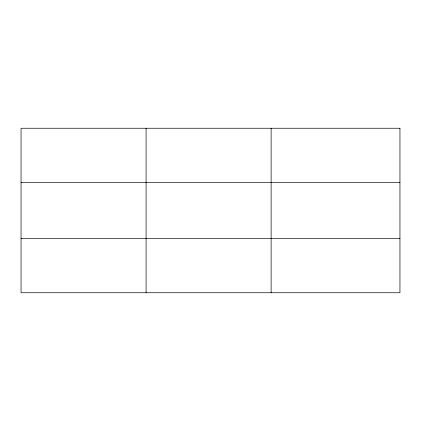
<?xml version="1.0" encoding="UTF-8"?>
<svg xmlns="http://www.w3.org/2000/svg" width="421" height="421" viewBox="0 0 421 421"><rect width="100%" height="100%" fill="white"/><g stroke="black" fill="none" stroke-linecap="round" stroke-linejoin="round"><path stroke-width="0.63" d="M146.087 292.748L146.087 128.252M271.124 292.748L271.124 128.252M21.05 182.535L399.95 182.535M21.05 238.465L399.95 238.465M399.95 128.252L399.95 292.748L21.05 292.748L21.05 128.252L399.95 128.252"/></g></svg>
